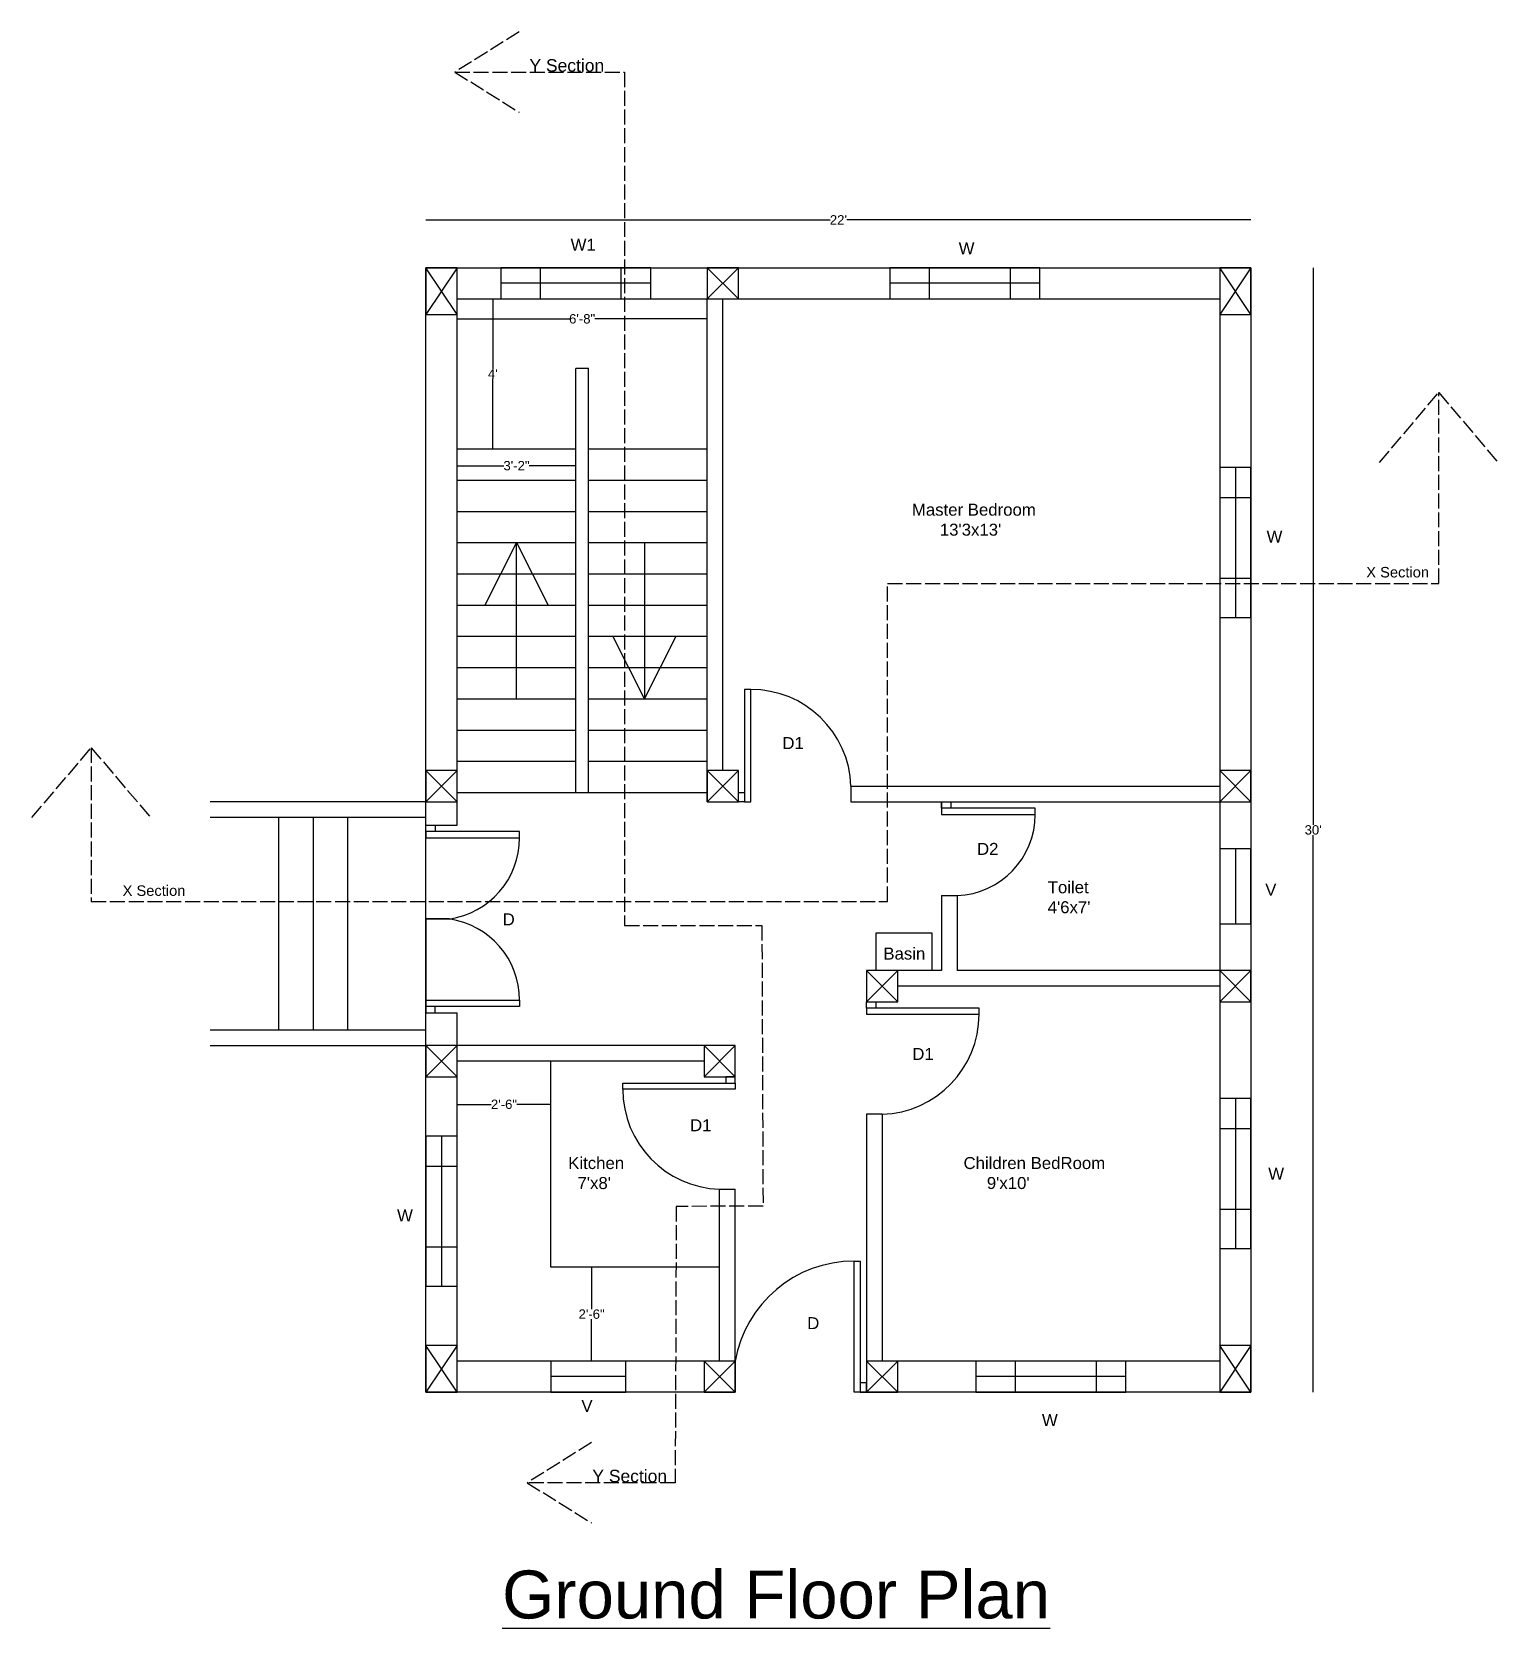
# Model space of a CAD drawing. Header units: inches. Extents: x 520 to 989, y 94 to 605.
import ezdxf

# ---------------------------------------------------------------- set-up
doc = ezdxf.new("R2010")
doc.units = ezdxf.units.IN
doc.header["$MEASUREMENT"] = 0
doc.linetypes.add('ACAD_ISO02W100', pattern=[15, 12, -3])
for name, color, linetype in [('D', 140, 'Continuous'), ('D1', 211, 'Continuous'), ('D2', 230, 'Continuous'), ('Naming', 91, 'Continuous'), ('W', 60, 'Continuous'), ('W1', 40, 'Continuous')]:
    doc.layers.add(name, color=color, linetype=linetype)
doc.layers.add('V', color=7, linetype='Continuous', true_color=0xe619d1)
doc.styles.get("Standard").update_dxf_attribs({"font": 'arial.ttf'})
doc.dimstyles.get("Standard").update_dxf_attribs({"dimtxt": 3, "dimasz": 0.18, "dimexe": 0.18, "dimexo": 0.0625, "dimgap": 0.09, "dimtad": 0, "dimtih": 1, "dimtoh": 1, "dimdec": 0, "dimzin": 0, "dimdsep": 46, "dimlunit": 3, "dimtxsty": 'Standard', "dimblk": 'ARCHTICK', "dimcen": 0.09, "dimse1": 1, "dimse2": 1, "dimclrd": 2, "dimadec": 0, "dimazin": 0, "dimtfac": 1, "dimtdec": 0, "dimtofl": 0, "dimtmove": 0, "dimatfit": 3, "dimfxl": 1, "dimtolj": 1, "dimtzin": 0, "dimarcsym": 0})

# ---------------------------------------------------------------- blocks, each defined once
blk = doc.blocks.new('_ArchTick')
at = {"color": 0, "linetype": 'ByBlock', "const_width": 0.15}
blk.add_lwpolyline([(-0.5, -0.5), (0.5, 0.5)], dxfattribs=at)
blk = doc.blocks.new('*D12')
at = {"color": 2, "lineweight": -2, "transparency": 16777216}
for p, q in [((667.4, 519.49), (667.4, 497.08)), ((667.4, 471.49), (667.4, 493.9))]:
    blk.add_line(p, q, dxfattribs=at)
at = {"layer": 'Defpoints', "color": 0, "transparency": 16777216}
for p in [(655.98, 519.49), (655.98, 471.49), (667.4, 471.49)]:
    blk.add_point(p, dxfattribs=at)
at = {"color": 2, "lineweight": -2, "transparency": 16777216, "xscale": 0.18, "yscale": 0.18, "zscale": 0.18}
for p, rotation in [((667.4, 519.49), 90), ((667.4, 471.49), 270)]:
    blk.add_blockref('_ArchTick', p, dxfattribs=dict(at, rotation=rotation))
at = {"color": 0, "transparency": 16777216, "insert": (667.4, 495.49), "char_height": 3, "attachment_point": 5}
blk.add_mtext("\\A1;4'", dxfattribs=at)
blk = doc.blocks.new('*D13')
at = {"color": 2, "lineweight": -2, "transparency": 16777216}
for p, q in [((655.98, 513.1), (691.9, 513.1)), ((735.98, 513.1), (700.07, 513.1))]:
    blk.add_line(p, q, dxfattribs=at)
at = {"layer": 'Defpoints', "color": 0, "transparency": 16777216}
for p in [(655.98, 519.49), (735.98, 519.49), (735.98, 513.1)]:
    blk.add_point(p, dxfattribs=at)
at = {"color": 2, "lineweight": -2, "transparency": 16777216, "xscale": 0.18, "yscale": 0.18, "zscale": 0.18, "rotation": 180}
blk.add_blockref('_ArchTick', (655.98, 513.1), dxfattribs=at)
at = {"color": 2, "lineweight": -2, "transparency": 16777216, "xscale": 0.18, "yscale": 0.18, "zscale": 0.18}
blk.add_blockref('_ArchTick', (735.98, 513.1), dxfattribs=at)
at = {"color": 0, "transparency": 16777216, "insert": (695.98, 513.1), "char_height": 3, "attachment_point": 5}
blk.add_mtext('\\A1;6\'-8"', dxfattribs=at)
blk = doc.blocks.new('*D14')
at = {"color": 2, "lineweight": -2, "transparency": 16777216}
for p, q in [((655.98, 466.09), (670.91, 466.09)), ((693.98, 466.09), (679.06, 466.09))]:
    blk.add_line(p, q, dxfattribs=at)
at = {"layer": 'Defpoints', "color": 0, "transparency": 16777216}
for p in [(655.98, 466.09), (655.98, 461.49), (693.98, 461.49)]:
    blk.add_point(p, dxfattribs=at)
at = {"color": 2, "lineweight": -2, "transparency": 16777216, "xscale": 0.18, "yscale": 0.18, "zscale": 0.18, "rotation": 180}
blk.add_blockref('_ArchTick', (655.98, 466.09), dxfattribs=at)
at = {"color": 2, "lineweight": -2, "transparency": 16777216, "xscale": 0.18, "yscale": 0.18, "zscale": 0.18}
blk.add_blockref('_ArchTick', (693.98, 466.09), dxfattribs=at)
at = {"color": 0, "transparency": 16777216, "insert": (674.98, 466.09), "char_height": 3, "attachment_point": 5}
blk.add_mtext('\\A1;3\'-2"', dxfattribs=at)
blk = doc.blocks.new('*D11')
at = {"color": 2, "lineweight": -2, "transparency": 16777216}
for p, q in [((645.98, 544.79), (775.32, 544.79)), ((909.98, 544.79), (780.65, 544.79))]:
    blk.add_line(p, q, dxfattribs=at)
at = {"layer": 'Defpoints', "color": 0, "transparency": 16777216}
for p in [(909.98, 544.79), (645.98, 510.81), (909.98, 510.81)]:
    blk.add_point(p, dxfattribs=at)
at = {"color": 2, "lineweight": -2, "transparency": 16777216, "xscale": 0.18, "yscale": 0.18, "zscale": 0.18, "rotation": 180}
blk.add_blockref('_ArchTick', (645.98, 544.79), dxfattribs=at)
at = {"color": 2, "lineweight": -2, "transparency": 16777216, "xscale": 0.18, "yscale": 0.18, "zscale": 0.18}
blk.add_blockref('_ArchTick', (909.98, 544.79), dxfattribs=at)
at = {"color": 0, "transparency": 16777216, "insert": (777.98, 544.79), "char_height": 3, "attachment_point": 5}
blk.add_mtext("\\A1;22'", dxfattribs=at)
blk = doc.blocks.new('*D15')
at = {"color": 2, "lineweight": -2, "transparency": 16777216}
for p, q in [((929.88, 529.49), (929.88, 351.11)), ((929.88, 169.49), (929.88, 347.86))]:
    blk.add_line(p, q, dxfattribs=at)
at = {"layer": 'Defpoints', "color": 0, "transparency": 16777216}
for p in [(909.98, 529.49), (909.98, 169.49), (929.88, 169.49)]:
    blk.add_point(p, dxfattribs=at)
at = {"color": 2, "lineweight": -2, "transparency": 16777216, "xscale": 0.18, "yscale": 0.18, "zscale": 0.18}
for p, rotation in [((929.88, 529.49), 90), ((929.88, 169.49), 270)]:
    blk.add_blockref('_ArchTick', p, dxfattribs=dict(at, rotation=rotation))
at = {"color": 0, "transparency": 16777216, "insert": (929.88, 349.49), "char_height": 3, "attachment_point": 5}
blk.add_mtext("\\A1;30'", dxfattribs=at)
blk = doc.blocks.new('*D16')
at = {"color": 2, "lineweight": -2, "transparency": 16777216}
for p, q in [((699.01, 209.49), (699.01, 196.11)), ((699.01, 179.49), (699.01, 192.86))]:
    blk.add_line(p, q, dxfattribs=at)
at = {"layer": 'Defpoints', "color": 0, "transparency": 16777216}
for p in [(685.98, 209.49), (685.98, 179.49), (699.01, 179.49)]:
    blk.add_point(p, dxfattribs=at)
at = {"color": 2, "lineweight": -2, "transparency": 16777216, "xscale": 0.18, "yscale": 0.18, "zscale": 0.18}
for p, rotation in [((699.01, 209.49), 90), ((699.01, 179.49), 270)]:
    blk.add_blockref('_ArchTick', p, dxfattribs=dict(at, rotation=rotation))
at = {"color": 0, "transparency": 16777216, "insert": (699.01, 194.49), "char_height": 3, "attachment_point": 5}
blk.add_mtext('\\A1;2\'-6"', dxfattribs=at)
blk = doc.blocks.new('*D17')
at = {"color": 2, "lineweight": -2, "transparency": 16777216}
for p, q in [((655.98, 261.65), (666.88, 261.65)), ((685.98, 261.65), (675.09, 261.65))]:
    blk.add_line(p, q, dxfattribs=at)
at = {"layer": 'Defpoints', "color": 0, "transparency": 16777216}
for p in [(655.98, 261.65), (655.98, 260.05), (685.98, 260.05)]:
    blk.add_point(p, dxfattribs=at)
at = {"color": 2, "lineweight": -2, "transparency": 16777216, "xscale": 0.18, "yscale": 0.18, "zscale": 0.18, "rotation": 180}
blk.add_blockref('_ArchTick', (655.98, 261.65), dxfattribs=at)
at = {"color": 2, "lineweight": -2, "transparency": 16777216, "xscale": 0.18, "yscale": 0.18, "zscale": 0.18}
blk.add_blockref('_ArchTick', (685.98, 261.65), dxfattribs=at)
at = {"color": 0, "transparency": 16777216, "insert": (670.98, 261.65), "char_height": 3, "attachment_point": 5}
blk.add_mtext('\\A1;2\'-6"', dxfattribs=at)

msp = doc.modelspace()

# ---------------------------------------------------------------- linework, layer by layer
for p, q in [((655.98, 519.49), (735.98, 519.49)), ((655.98, 371.49), (655.98, 519.49)), ((735.98, 358.49), (735.98, 519.49)), ((740.98, 519.49), (899.98, 519.49)), ((740.98, 368.49), (740.98, 519.49)), ((899.98, 519.49), (899.98, 363.49)), ((693.98, 361.49), (693.98, 497.25)), ((697.98, 497.25), (693.98, 497.25)), ((697.98, 361.49), (697.98, 497.25)), ((655.98, 471.49), (693.98, 471.49)), ((697.98, 471.49), (735.98, 471.49)), ((655.98, 461.49), (693.98, 461.49)), ((697.98, 461.49), (735.98, 461.49)), ((655.98, 451.49), (693.98, 451.49)), ((697.98, 451.49), (735.98, 451.49)), ((655.98, 441.49), (693.98, 441.49)), ((674.98, 441.49), (664.86, 421.49)), ((674.98, 391.49), (674.98, 441.49)), ((674.98, 441.49), (685.11, 421.49)), ((697.98, 441.49), (735.98, 441.49)), ((715.98, 441.49), (715.98, 391.49)), ((655.98, 431.49), (693.98, 431.49)), ((697.98, 431.49), (735.98, 431.49)), ((655.98, 421.49), (693.98, 421.49)), ((697.98, 421.49), (735.98, 421.49)), ((655.98, 411.49), (693.98, 411.49)), ((697.98, 411.49), (735.98, 411.49)), ((715.98, 391.49), (705.86, 411.49)), ((715.98, 391.49), (726.11, 411.49)), ((655.98, 401.49), (693.98, 401.49)), ((697.98, 401.49), (735.98, 401.49)), ((655.98, 391.49), (693.98, 391.49)), ((697.98, 391.49), (735.98, 391.49)), ((655.98, 381.49), (693.98, 381.49)), ((697.98, 381.49), (735.98, 381.49)), ((655.98, 371.49), (693.98, 371.49)), ((655.98, 361.49), (655.98, 371.49)), ((697.98, 371.49), (735.98, 371.49)), ((781.98, 363.49), (899.98, 363.49)), ((781.98, 363.49), (781.98, 358.49)), ((645.98, 358.49), (576.98, 358.49)), ((655.98, 361.49), (735.98, 361.49)), ((655.98, 350.99), (655.98, 361.49)), ((781.98, 358.49), (810.98, 358.49)), ((810.98, 358.49), (810.98, 354.49)), ((813.98, 358.49), (899.98, 358.49)), ((899.98, 358.49), (899.98, 304.49)), ((645.98, 353.49), (576.98, 353.49)), ((598.98, 285.49), (598.98, 353.49)), ((609.98, 285.49), (609.98, 353.49)), ((620.98, 285.49), (620.98, 353.49)), ((645.98, 320.99), (645.98, 350.99)), ((645.98, 350.99), (655.98, 350.99)), ((810.98, 328.49), (810.98, 304.49)), ((810.98, 328.49), (815.98, 328.49)), ((815.98, 328.49), (815.98, 304.49)), ((653.45, 320.99), (645.98, 320.99)), ((645.98, 320.99), (645.98, 290.99)), ((786.98, 304.49), (786.98, 299.49)), ((810.98, 304.49), (786.98, 304.49)), ((899.98, 304.49), (815.98, 304.49)), ((899.98, 299.49), (796.98, 299.49)), ((899.98, 299.49), (899.98, 179.49)), ((645.98, 290.99), (655.98, 290.99)), ((655.98, 280.49), (655.98, 290.99)), ((576.98, 285.49), (645.98, 285.49)), ((576.98, 280.49), (645.98, 280.49)), ((744.98, 280.49), (655.98, 280.49)), ((734.98, 275.49), (655.98, 275.49)), ((655.98, 179.49), (655.98, 275.49)), ((685.98, 209.49), (685.98, 275.49)), ((786.98, 258.49), (786.98, 179.49)), ((791.98, 258.49), (786.98, 258.49)), ((791.98, 258.49), (791.98, 179.49)), ((739.98, 179.49), (739.98, 234.49)), ((739.98, 234.49), (744.98, 234.49)), ((744.98, 179.49), (744.98, 234.49)), ((739.98, 209.49), (685.98, 209.49)), ((739.98, 179.49), (655.98, 179.49)), ((744.98, 179.49), (744.98, 169.49)), ((899.98, 179.49), (791.98, 179.49))]:
    msp.add_line(p, q)
at = {"color": 35, "linetype": 'ACAD_ISO02W100', "ltscale": 0.4, "true_color": 0xc47331}
for points in [[(675.85, 604.96), (655.26, 592.11), (675.85, 579.25)], [(655.26, 592.11), (709.5, 592.11), (709.5, 318.95), (753.5, 318.95), (753.86, 229.05), (726.11, 228.99), (725.75, 140.53), (678.4, 140.53)], [(538.92, 375.83), (538.92, 326.64), (793.69, 326.64), (793.69, 428.37), (970.06, 428.37), (970.06, 489.5)], [(951.09, 467.13), (970.06, 489.5), (989.04, 467.13)], [(519.95, 353.46), (538.92, 375.83), (557.9, 353.46)], [(698.99, 153.38), (678.4, 140.53), (698.99, 127.68)]]:
    msp.add_lwpolyline(points, dxfattribs=at)
for points in [[(744.98, 169.49), (645.98, 169.49), (645.98, 529.49), (909.98, 529.49), (909.98, 169.49), (782.98, 169.49)], [(807.98, 304.49), (807.98, 316.49), (798.98, 316.49), (789.98, 316.49), (789.98, 304.49)]]:
    msp.add_lwpolyline(points)
at = {"layer": 'D'}
for p, q in [((645.98, 294.99), (645.98, 346.99)), ((645.98, 320.99), (653.45, 320.99))]:
    msp.add_line(p, q, dxfattribs=at)
for points in [[(645.98, 348.99), (645.98, 350.99), (648.98, 350.99), (648.98, 348.99)], [(645.98, 292.99), (645.98, 290.99), (648.98, 290.99), (648.98, 292.99)], [(784.98, 169.49), (786.98, 169.49), (786.98, 172.49), (784.98, 172.49)]]:
    msp.add_lwpolyline(points, dxfattribs=at)
for points in [[(675.98, 346.99), (675.98, 348.99), (645.98, 348.99), (645.98, 346.99)], [(675.98, 294.99), (675.98, 292.99), (645.98, 292.99), (645.98, 294.99)], [(784.98, 169.49), (782.98, 169.49), (782.98, 211.49), (784.98, 211.49)]]:
    msp.add_lwpolyline(points, close=True, dxfattribs=at)
for centre, radius, start, end in [((649.72, 346.99), 26.27, 278.1712, 0), ((649.72, 294.99), 26.27, 0, 81.8288), ((782.98, 172.92), 38.56, 90, 170.2018)]:
    msp.add_arc(centre, radius, start, end, dxfattribs=at)
at = {"layer": 'D1'}
for points in [[(747.98, 358.49), (749.98, 358.49), (749.98, 394.49), (747.98, 394.49)], [(786.98, 292.49), (786.98, 290.49), (822.98, 290.49), (822.98, 292.49)], [(744.98, 268.49), (744.98, 266.49), (708.98, 266.49), (708.98, 268.49)]]:
    msp.add_lwpolyline(points, close=True, dxfattribs=at)
for points in [[(747.98, 358.49), (745.98, 358.49), (745.98, 361.49), (747.98, 361.49)], [(786.98, 292.49), (786.98, 294.49), (789.98, 294.49), (789.98, 292.49)], [(744.98, 268.49), (744.98, 270.49), (741.98, 270.49), (741.98, 268.49)]]:
    msp.add_lwpolyline(points, dxfattribs=at)
for centre, start, end in [((749.98, 362.47), 1.8188, 90), ((790.97, 290.49), 271.8188, 0), ((741, 266.49), 180, 268.1812)]:
    msp.add_arc(centre, 32.02, start, end, dxfattribs=at)
at = {"layer": 'D2'}
msp.add_lwpolyline([(810.98, 356.49), (810.98, 358.49), (813.98, 358.49), (813.98, 356.49)], dxfattribs=at)
msp.add_lwpolyline([(840.98, 354.49), (840.98, 356.49), (810.98, 356.49), (810.98, 354.49)], close=True, dxfattribs=at)
msp.add_arc((814.96, 354.49), 26.02, 272.2466, 0, dxfattribs=at)
at = {"layer": 'V'}
for p, q in [((904.98, 343.49), (904.98, 319.49)), ((709.98, 174.49), (685.98, 174.49))]:
    msp.add_line(p, q, dxfattribs=at)
for points in [[(909.98, 319.49), (909.98, 343.49), (899.98, 343.49), (899.98, 319.49)], [(685.98, 169.49), (709.98, 169.49), (709.98, 179.49), (685.98, 179.49)]]:
    msp.add_lwpolyline(points, close=True, dxfattribs=at)
at = {"layer": 'W'}
for p, q in [((807.05, 529.49), (807.05, 519.49)), ((832.9, 529.49), (832.9, 519.49)), ((842.48, 524.49), (794.48, 524.49)), ((904.98, 465.49), (904.98, 417.49)), ((899.98, 455.9), (909.98, 455.9)), ((899.98, 430.05), (909.98, 430.05)), ((904.98, 263.49), (904.98, 215.49)), ((650.98, 251.49), (650.98, 203.49)), ((899.98, 253.9), (909.98, 253.9)), ((645.98, 241.9), (655.98, 241.9)), ((899.98, 228.05), (909.98, 228.05)), ((645.98, 216.05), (655.98, 216.05)), ((834.55, 179.49), (834.55, 169.49)), ((860.4, 179.49), (860.4, 169.49)), ((869.98, 174.49), (821.98, 174.49))]:
    msp.add_line(p, q, dxfattribs=at)
for points in [[(794.48, 519.49), (842.48, 519.49), (842.48, 529.49), (794.48, 529.49)], [(909.98, 417.49), (909.98, 465.49), (899.98, 465.49), (899.98, 417.49)], [(909.98, 215.49), (909.98, 263.49), (899.98, 263.49), (899.98, 215.49)], [(655.98, 203.49), (655.98, 251.49), (645.98, 251.49), (645.98, 203.49)], [(821.98, 169.49), (869.98, 169.49), (869.98, 179.49), (821.98, 179.49)]]:
    msp.add_lwpolyline(points, close=True, dxfattribs=at)
at = {"layer": 'W1', "color": 132, "true_color": 0x20d9be}
for p, q in [((655.98, 529.49), (645.98, 514.49)), ((655.98, 514.49), (645.98, 529.49)), ((909.98, 529.49), (899.98, 514.49)), ((909.98, 514.49), (899.98, 529.49)), ((655.98, 184.49), (645.98, 169.49)), ((655.98, 169.49), (645.98, 184.49)), ((909.98, 184.49), (899.98, 169.49)), ((909.98, 169.49), (899.98, 184.49))]:
    msp.add_line(p, q, dxfattribs=at)
at = {"layer": 'W1'}
for p, q in [((682.55, 529.49), (682.55, 519.49)), ((708.4, 529.49), (708.4, 519.49)), ((717.98, 524.49), (669.98, 524.49))]:
    msp.add_line(p, q, dxfattribs=at)
at = {"layer": 'W1', "color": 1}
for p, q in [((735.98, 519.49), (745.98, 529.49)), ((745.98, 519.49), (735.98, 529.49)), ((645.98, 358.49), (655.98, 368.49)), ((655.98, 358.49), (645.98, 368.49)), ((735.98, 358.49), (745.98, 368.49)), ((745.98, 358.49), (735.98, 368.49)), ((899.98, 358.49), (909.98, 368.49)), ((909.98, 358.49), (899.98, 368.49)), ((786.98, 294.49), (796.98, 304.49)), ((796.98, 294.49), (786.98, 304.49)), ((899.98, 294.49), (909.98, 304.49)), ((909.98, 294.49), (899.98, 304.49)), ((645.98, 270.49), (655.98, 280.49)), ((655.98, 270.49), (645.98, 280.49)), ((734.98, 270.49), (744.98, 280.49)), ((744.98, 270.49), (734.98, 280.49)), ((734.98, 169.49), (744.98, 179.49)), ((744.98, 169.49), (734.98, 179.49)), ((786.98, 169.49), (796.98, 179.49)), ((796.98, 169.49), (786.98, 179.49))]:
    msp.add_line(p, q, dxfattribs=at)
at = {"layer": 'W1', "color": 132, "true_color": 0x20d9be}
for points in [[(645.98, 514.49), (655.98, 514.49), (655.98, 529.49), (645.98, 529.49)], [(899.98, 514.49), (909.98, 514.49), (909.98, 529.49), (899.98, 529.49)], [(645.98, 169.49), (655.98, 169.49), (655.98, 184.49), (645.98, 184.49)], [(899.98, 169.49), (909.98, 169.49), (909.98, 184.49), (899.98, 184.49)]]:
    msp.add_lwpolyline(points, close=True, dxfattribs=at)
at = {"layer": 'W1'}
msp.add_lwpolyline([(669.98, 519.49), (717.98, 519.49), (717.98, 529.49), (669.98, 529.49)], close=True, dxfattribs=at)
at = {"layer": 'W1', "color": 1}
for points in [[(735.98, 519.49), (745.98, 519.49), (745.98, 529.49), (735.98, 529.49)], [(645.98, 358.49), (655.98, 358.49), (655.98, 368.49), (645.98, 368.49)], [(735.98, 358.49), (745.98, 358.49), (745.98, 368.49), (735.98, 368.49)], [(899.98, 358.49), (909.98, 358.49), (909.98, 368.49), (899.98, 368.49)], [(786.98, 294.49), (796.98, 294.49), (796.98, 304.49), (786.98, 304.49)], [(899.98, 294.49), (909.98, 294.49), (909.98, 304.49), (899.98, 304.49)], [(645.98, 270.49), (655.98, 270.49), (655.98, 280.49), (645.98, 280.49)], [(734.98, 270.49), (744.98, 270.49), (744.98, 280.49), (734.98, 280.49)], [(734.98, 169.49), (744.98, 169.49), (744.98, 179.49), (734.98, 179.49)], [(786.98, 169.49), (796.98, 169.49), (796.98, 179.49), (786.98, 179.49)]]:
    msp.add_lwpolyline(points, close=True, dxfattribs=at)

# ---------------------------------------------------------------- texts
at = {"color": 35, "linetype": 'ACAD_ISO02W100', "ltscale": 0.4, "true_color": 0xc47331, "attachment_point": 1}
for s, width, gutter_width, insert, char_height in [('Y Section', 2172.7772, 20, (679.13, 596.24), 4), ('X Section', 2448.8245, 42, (946.87, 433.69), 3.36), ('X Section', 2448.8245, 42, (548.96, 331.75), 3.36), ('Y Section', 2172.7772, 20, (699.25, 144.67), 4)]:
    msp.add_mtext_dynamic_manual_height_columns(s, width=width, gutter_width=gutter_width, heights=[0], dxfattribs=dict(at, insert=insert, char_height=char_height))
at = {"insert": (670.38, 112.43), "char_height": 15.36, "attachment_point": 1}
msp.add_mtext_dynamic_manual_height_columns('{\\LGround Floor Plan}', width=18892.244, gutter_width=76.8, heights=[0], dxfattribs=at)
at = {"layer": 'D', "char_height": 3.84, "attachment_point": 1}
for insert in [(670.55, 322.79), (768, 193.53)]:
    msp.add_mtext_dynamic_manual_height_columns('D', width=1561.9381, gutter_width=30, heights=[0], dxfattribs=dict(at, insert=insert))
at = {"layer": 'D1', "char_height": 3.84, "attachment_point": 1}
for insert in [(760.06, 379.22), (801.62, 279.71), (730.51, 256.89)]:
    msp.add_mtext_dynamic_manual_height_columns('D1', width=1249.5505, gutter_width=24, heights=[0], dxfattribs=dict(at, insert=insert))
at = {"layer": 'D2', "insert": (822.33, 345.35), "char_height": 3.84, "attachment_point": 1}
msp.add_mtext_dynamic_manual_height_columns('D2', width=1249.5505, gutter_width=24, heights=[0], dxfattribs=at)
at = {"layer": 'Naming', "char_height": 3.84, "attachment_point": 1}
for s, width, gutter_width, insert in [("Master Bedroom\\P      13'3x13'", 1374.3976, 20, (801.49, 453.94)), ("Toilet\\P4'6x7'", 1374.3976, 20, (844.94, 333.08)), ('Basin', 1374.3976, 20, (792.37, 311.84)), ("Kitchen\\P  7'x8'", 1561.9381, 30, (691.53, 244.79)), ("Children BedRoom\\P     9'x10'", 1561.9381, 30, (818.02, 244.79))]:
    msp.add_mtext_dynamic_manual_height_columns(s, width=width, gutter_width=gutter_width, heights=[0], dxfattribs=dict(at, insert=insert))
at = {"layer": 'V', "char_height": 3.84, "attachment_point": 1}
for insert in [(914.55, 332.31), (695.75, 167.02)]:
    msp.add_mtext_dynamic_manual_height_columns('V', width=1561.9381, gutter_width=30, heights=[0], dxfattribs=dict(at, insert=insert))
at = {"layer": 'W', "char_height": 3.84, "attachment_point": 1}
for insert in [(816.46, 537.62), (914.98, 445.33), (915.51, 241.37), (636.77, 228.02), (843.1, 162.5)]:
    msp.add_mtext_dynamic_manual_height_columns('W', width=1561.9381, gutter_width=30, heights=[0], dxfattribs=dict(at, insert=insert))
at = {"layer": 'W1', "insert": (692.3, 538.74), "char_height": 3.84, "attachment_point": 1}
msp.add_mtext_dynamic_manual_height_columns('W1', width=1561.9381, gutter_width=30, heights=[0], dxfattribs=at)

# ---------------------------------------------------------------- dimensions: what is measured, and where the dimension line sits
for base, p1, p2, picture, middle in [((909.98, 544.79), (645.98, 510.81), (909.98, 510.81), '*D11', (777.98, 544.79)), ((735.98, 513.1), (655.98, 519.49), (735.98, 519.49), '*D13', (695.98, 513.1)), ((655.98, 466.09), (693.98, 461.49), (655.98, 461.49), '*D14', (674.98, 466.09)), ((655.98, 261.65), (685.98, 260.05), (655.98, 260.05), '*D17', (670.98, 261.65))]:
    dim = msp.add_linear_dim(base=base, p1=p1, p2=p2, dimstyle='Standard')
    dim.commit()
    dim.dimension.update_dxf_attribs({"geometry": picture, "text_midpoint": middle})
for base, p1, p2, picture, middle in [((929.88, 169.49), (909.98, 529.49), (909.98, 169.49), '*D15', (929.88, 349.49)), ((667.4, 471.49), (655.98, 519.49), (655.98, 471.49), '*D12', (667.4, 495.49)), ((699.01, 179.49), (685.98, 209.49), (685.98, 179.49), '*D16', (699.01, 194.49))]:
    dim = msp.add_linear_dim(base=base, p1=p1, p2=p2, angle=90, dimstyle='Standard')
    dim.commit()
    dim.dimension.update_dxf_attribs({"geometry": picture, "text_midpoint": middle})

doc.saveas('drawing.dxf')
